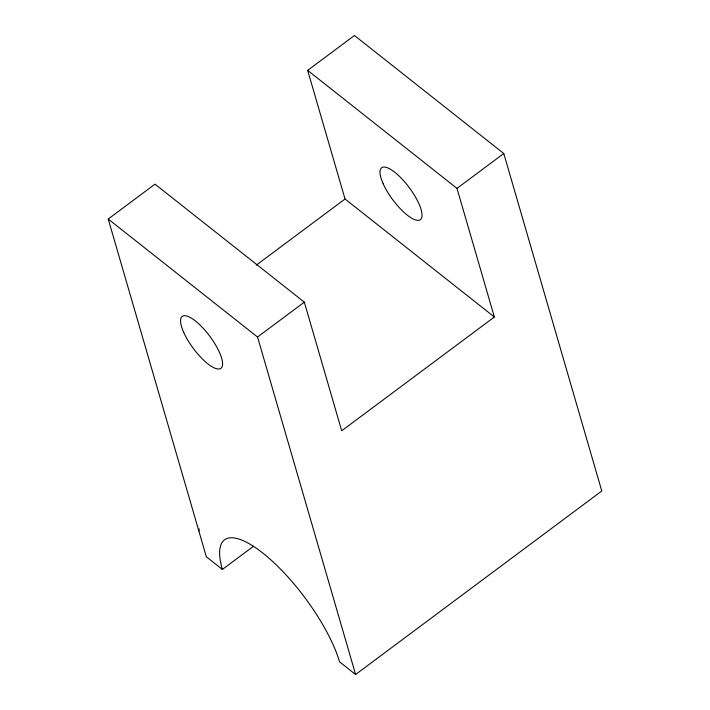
<?xml version="1.0" encoding="UTF-8"?>
<svg xmlns="http://www.w3.org/2000/svg" width="710" height="710" viewBox="0 0 710 710"><rect width="100%" height="100%" fill="white"/><g stroke="black" fill="none" stroke-linecap="round" stroke-linejoin="round"><path stroke-width="1.06" d="M198.871 531.036L199.164 528.852M222.399 569.447L206.344 556.764L108.213 219.026L154.993 184.156L304.333 302.158L341.705 430.792L494.364 317.006L456.991 188.381L307.661 70.37L354.45 35.5L503.78 153.511L601.787 491L355.603 674.5L339.54 661.809A94.528 29.9 53.3 0 0 278.444 567.024A94.528 29.9 53.3 0 0 221.094 544.286L220.02 547.942A94.528 29.9 53.3 0 0 222.399 569.447L253.514 546.256M256.274 265.149L345.033 198.995L307.661 70.37M355.603 674.5L257.544 337.028L304.333 302.158M456.991 188.381L503.78 153.511M345.033 198.995L494.364 317.006M108.213 219.026L257.544 337.028M383.24 183.917A32.376 10.242 53.3 0 0 419.619 220.065A32.376 10.242 53.3 0 0 400.2 177.092A32.376 10.242 53.3 0 0 383.24 183.917M183.792 332.573A32.376 10.242 53.3 0 0 220.171 368.721A32.376 10.242 53.3 0 0 200.752 325.748A32.376 10.242 53.3 0 0 183.792 332.573"/></g></svg>
